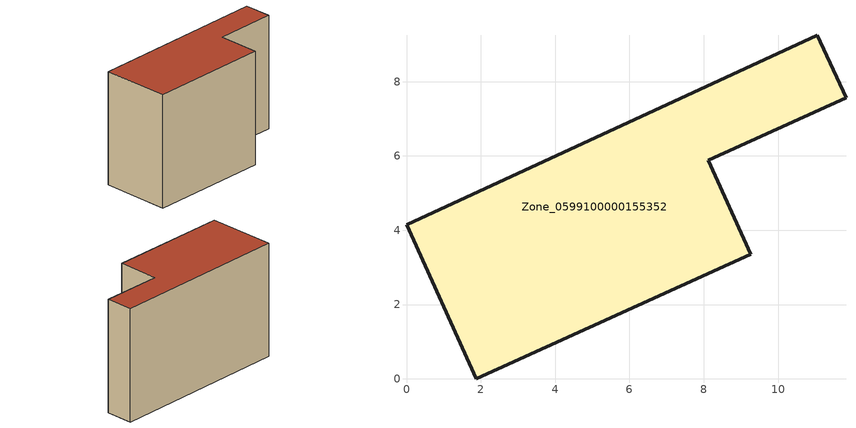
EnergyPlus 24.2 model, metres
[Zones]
Zone_0599100000155352
 floor ground (C_G): 0,4.15 11.06,9.25 11.83,7.56 8.12,5.88 9.26,3.36 1.88,0 z0
 wall outside (C_F): 1.88,0 9.26,3.36 8.12,5.88 11.83,7.56 11.06,9.25 0,4.15 1.88,0 z0:7.65
 roof outside (C_R): 11.06,9.25 0,4.15 1.88,0 9.26,3.36 8.12,5.88 11.83,7.56 z7.65
[BUILDING]
Pand.0599100000155352: North Axis=0; Terrain=City; Loads Convergence Tolerance Value=0.04; Temperature Convergence Tolerance Value=0.4; Solar Distribution=FullExterior; Maximum Number of Warmup Days=25; Minimum Number of Warmup Days=1
[Site:Location]
Rotterdam.The.Hague.AP_ZH_NLD Design_Conditions: Latitude=51.96; Longitude=4.45; Time Zone=1; Elevation=-4.5
[SITE:GROUNDTEMPERATURE:BUILDINGSURFACE]
18, 18, 18, 18, 18, 18, 18, 18, 18, 18, 18, 18
[MATERIAL] Thermal Absorptance=0.9; Solar Absorptance=0.7; Visible Absorptance=0.7
Name | Roughness | Thickness | Conductivity | Density | Specific Heat
G.TI.1946 | MediumSmooth | 0.15 | 1 | 540 | 1210
F.TI.1946 | Rough | 0.3 | 0.857143 | 1920 | 840
R.TI.1946 | MediumRough | 0.2 | 0.1 | 1500 | 1000
[CONSTRUCTION]
C_G: G.TI.1946
C_F: F.TI.1946
C_R: R.TI.1946
[ZONE]
Zone_0599100000155352: Type=1; Multiplier=1; Ceiling Height=Autocalculate; Volume=Autocalculate; Floor Area=autocalculate; Part of Total Floor Area=Yes
[ZONEINFILTRATION:DESIGNFLOWRATE]
Infil_Zone_0599100000155352: Zone or ZoneList or Space or SpaceList=Zone_0599100000155352; Schedule=AlwaysOn; Design Flow Rate Calculation Method=Flow/Area; Flow Rate per Floor Area=0.003; Constant Term Coefficient=1; Temperature Term Coefficient=0; Velocity Term Coefficient=0; Velocity Squared Term Coefficient=0
[HVACTEMPLATE:ZONE:IDEALLOADSAIRSYSTEM]
Zone_0599100000155352: Maximum Heating Supply Air Temperature=50; Minimum Cooling Supply Air Temperature=13; Maximum Heating Supply Air Humidity Ratio=0.0156; Minimum Cooling Supply Air Humidity Ratio=0.0077; Heating Limit=NoLimit; Cooling Limit=NoLimit; Dehumidification Control Type=ConstantSensibleHeatRatio; Cooling Sensible Heat Ratio=0.7; Dehumidification Setpoint=60; Humidification Control Type=None; Humidification Setpoint=30; Outdoor Air Method=None; Outdoor Air Flow Rate per Person=0.00944; Outdoor Air Flow Rate per Zone Floor Area=0; Outdoor Air Flow Rate per Zone=0; Demand Controlled Ventilation Type=None; Outdoor Air Economizer Type=NoEconomizer; Heat Recovery Type=None; Sensible Heat Recovery Effectiveness=0.7; Latent Heat Recovery Effectiveness=0.65
[ZONECONTROL:THERMOSTAT]
ThermostatControl_Zone_0599100000155352: Zone or ZoneList=Zone_0599100000155352; Control Type Schedule=DualSetpointControlType; Control 1=Thermostat_Zone_0599100000155352; Temperature Difference Between Cutout And Setpoint=0
[THERMOSTATSETPOINT:DUALSETPOINT]
Thermostat_Zone_0599100000155352: Heating Setpoint Temperature Schedule=HeatingSetpoint_Zone_0599100000155352; Cooling Setpoint Temperature Schedule=CoolingSetpoint_Zone_0599100000155352
[SCHEDULE:COMPACT]
HeatingSetpoint_Zone_0599100000155352: Through: 12/31, For: AllDays, Until: 24:00, 21
CoolingSetpoint_Zone_0599100000155352: Through: 12/31, For: AllDays, Until: 24:00, 24
DualSetpointControlType: Through: 12/31, For: AllDays, Until: 24:00, 4
AlwaysOn: Through: 12/31, For: AllDays, Until: 24:00, 1
